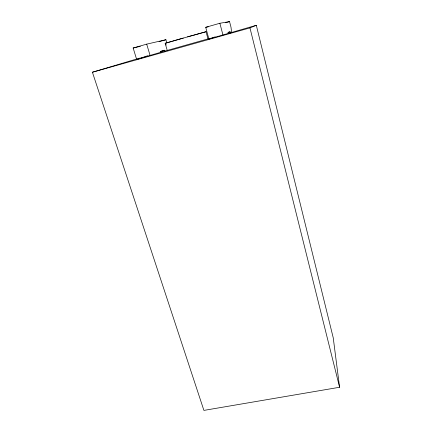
<?xml version="1.0" encoding="UTF-8"?>
<svg xmlns="http://www.w3.org/2000/svg" width="432" height="432" viewBox="0 0 432 432"><rect width="100%" height="100%" fill="white"/><g stroke="black" fill="none" stroke-linecap="round" stroke-linejoin="round"><path stroke-width="0.65" d="M92.41 72.23L249.955 27.896L256.311 25.294L333.239 337.824L339.59 387.266L203.904 410.4L92.41 72.23L136.571 59.022M167.238 50.42L207.976 38.912L206.032 31.72L176.742 39.922L165.164 43.297L167.238 50.42L167.632 50.274L136.636 59.362L133.153 48.006L146.696 44.14L165.92 39.733L166.811 42.811M231.617 32.627L231.012 27.286L229.543 21.6L219.866 23.263L205.713 27.302L208.877 39.02L256.311 25.294M208.877 39.02L215.136 36.893M230.396 33.07L230.062 31.79L227.988 32.497L228.177 33.221M136.636 59.362L147.512 55.96L145.579 56.484M165.029 51.473L164.668 50.231L160.461 51.532L160.672 52.234M172.719 41.143L183.26 38.108M159.079 41.683L165.92 39.733M225.666 22.707L229.543 21.6M165.164 43.297L172.017 41.359M206.032 31.72L193.693 35.17M187.553 36.85L192.953 35.327M160.196 51.489L164.668 50.231M228.172 32.324L230.062 31.79M137.857 58.66L139.784 58.115M207.976 38.912L210.362 38.237M133.153 48.006L140.357 46.321M205.713 27.302L208.283 26.811M146.696 44.14L150.12 55.566M165.575 43.211L166.136 45.139M219.866 23.263L222.966 35.057M249.955 27.896L339.59 387.266"/></g></svg>
